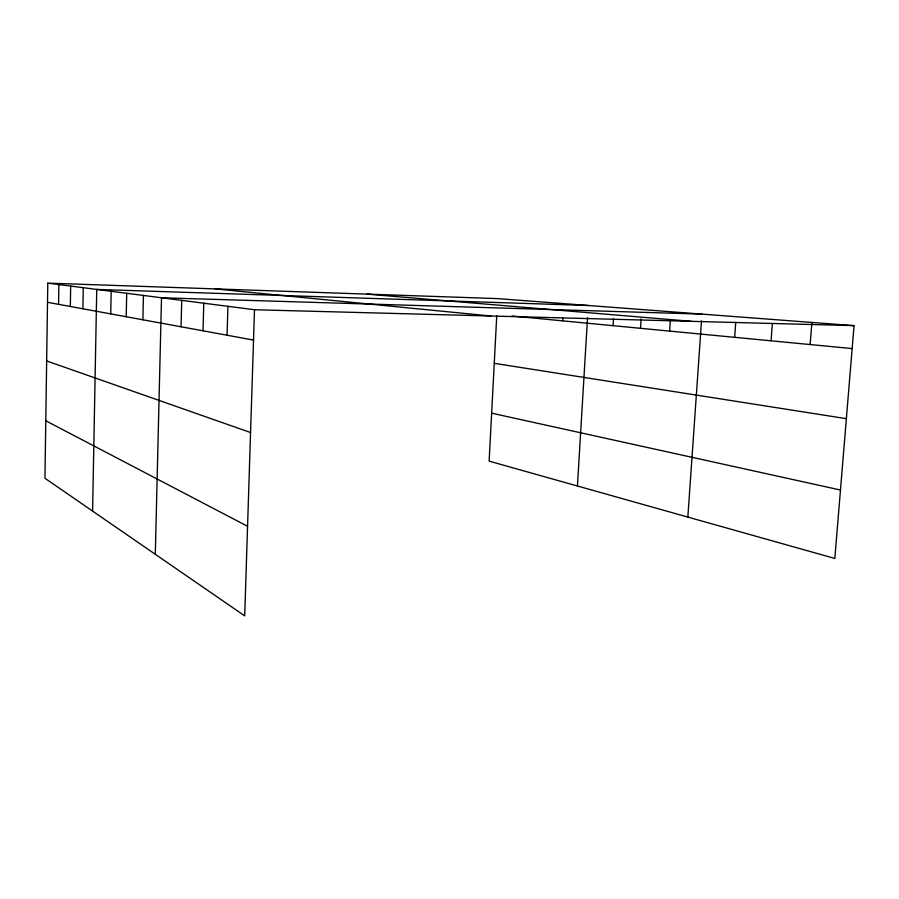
<?xml version="1.0" encoding="UTF-8"?>
<svg xmlns="http://www.w3.org/2000/svg" width="899" height="899" viewBox="0 0 899 899"><rect width="100%" height="100%" fill="white"/><g stroke="black" fill="none" stroke-linecap="round" stroke-linejoin="round"><path stroke-width="1.35" d="M47.793 283.129L44.95 478.268L244.697 615.871L254.496 309.739L47.793 283.129L497.653 298.614L854.05 325.64L834.823 558.459L489.135 461.142L496.742 315.897M58.57 304.323L58.873 284.556M70.336 306.48L70.673 286.073M82.899 308.784L83.27 287.691M92.597 511.093L96.744 289.433L588.272 305.491M110.734 313.886L111.184 291.287M126.208 316.729L126.703 293.288M142.885 319.786L143.435 295.445M155.313 554.29L161.505 297.771L701.995 314.111M181.047 326.787L181.722 300.367M203.017 330.81L203.781 303.21M227.076 335.226L227.93 306.323M562.752 320.864L562.909 318.212M577.428 485.999L587.541 317.752M613.084 325.685L613.523 318.673M640.515 328.304L641.122 318.92M669.631 331.102L670.373 320.044M687.847 517.082L701.523 320.763M734.64 337.327L735.742 322.202M771.061 340.811L772.376 323.471M810.134 344.553L811.887 322.449M254.496 309.739L854.05 325.64M366.938 294.119L691.252 321.325M512.093 316.01L852.151 348.576M215.131 288.894L490.876 316.01M494.259 363.32L846.364 418.676M47.512 302.3L253.529 340.069M491.652 413.169L840.475 490.022M46.658 360.949L250.563 432.531M45.793 420.777L247.562 526.286"/></g></svg>
